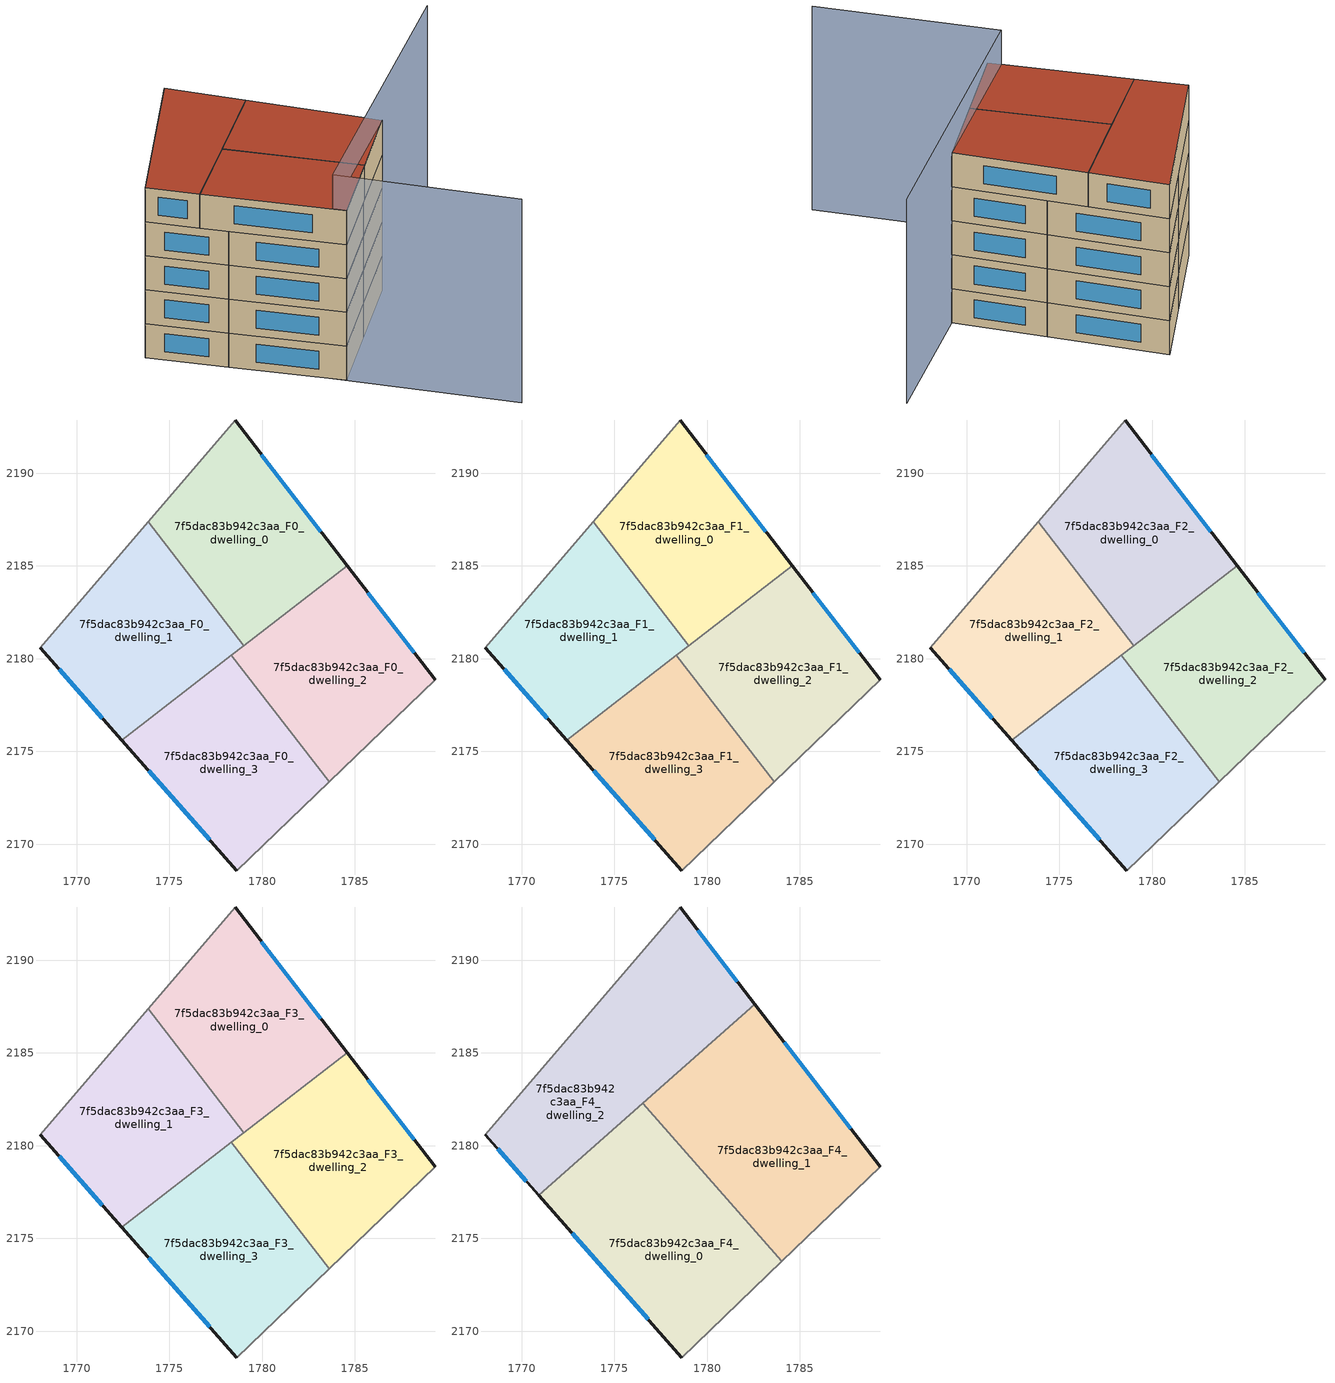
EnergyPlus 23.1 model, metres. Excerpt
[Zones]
7f5dac83b942c3aa_F0_dwelling_0
 floor ground (EU_floor_Construction): 1778.54,2192.84 1784.58,2185.01 1779.01,2180.71 1773.86,2187.38 z0
 wall outside (EU_wall_Construction): 1784.58,2185.01 1778.54,2192.84 z0:3
 wall to 7f5dac83b942c3aa_F0_dwelling_1 (EU_wall_Construction): 1773.86,2187.38 1779.01,2180.71 z0:3
 wall adiabatic (EU_wall_Construction): 1778.54,2192.84 1773.86,2187.38 z0:3
 wall to 7f5dac83b942c3aa_F0_dwelling_2 (EU_wall_Construction): 1779.01,2180.71 1784.58,2185.01 z0:3
 window (EU_Window_Construction): 1783.17,2186.85 1779.96,2191 z0.7:2.3
7f5dac83b942c3aa_F0_dwelling_1
 floor ground (EU_floor_Construction): 1773.86,2187.38 1779.01,2180.71 1772.42,2175.62 1768.03,2180.59 z0
 wall outside (EU_wall_Construction): 1768.03,2180.59 1772.42,2175.62 z0:3
 wall adiabatic (EU_wall_Construction): 1773.86,2187.38 1768.03,2180.59 z0:3
 wall to 7f5dac83b942c3aa_F0_dwelling_3 (EU_wall_Construction): 1772.42,2175.62 1778.34,2180.19 z0:3
 wall to 7f5dac83b942c3aa_F0_dwelling_2 (EU_wall_Construction): 1778.34,2180.19 1779.01,2180.7 z0:3
 window (EU_Window_Construction): 1769.06,2179.42 1771.39,2176.79 z0.7:2.3
7f5dac83b942c3aa_F0_dwelling_2
 floor ground (EU_floor_Construction): 1784.58,2185.01 1789.32,2178.87 1783.6,2173.37 1778.34,2180.19 z0
 wall outside (EU_wall_Construction): 1789.32,2178.87 1784.58,2185.01 z0:3
 wall adiabatic (EU_wall_Construction): 1783.6,2173.37 1789.32,2178.87 z0:3
 wall to 7f5dac83b942c3aa_F0_dwelling_3 (EU_wall_Construction): 1778.34,2180.19 1783.6,2173.37 z0:3
 window (EU_Window_Construction): 1788.21,2180.31 1785.7,2183.57 z0.7:2.3
7f5dac83b942c3aa_F0_dwelling_3
 floor ground (EU_floor_Construction): 1778.34,2180.19 1783.6,2173.37 1778.64,2168.58 1772.42,2175.62 z0
 wall outside (EU_wall_Construction): 1772.42,2175.62 1778.64,2168.58 z0:3
 wall adiabatic (EU_wall_Construction): 1778.64,2168.58 1783.6,2173.37 z0:3
 window (EU_Window_Construction): 1773.88,2173.97 1777.18,2170.24 z0.7:2.3
7f5dac83b942c3aa_F1_dwelling_0
 floor to 7f5dac83b942c3aa_F0_dwelling_0 (EU_floor_Construction): 1778.54,2192.84 1784.58,2185.01 1779.01,2180.71 1773.86,2187.38 z3
 wall outside (EU_wall_Construction): 1784.58,2185.01 1778.54,2192.84 z3:6
 wall to 7f5dac83b942c3aa_F1_dwelling_1 (EU_wall_Construction): 1773.86,2187.38 1779.01,2180.71 z3:6
 wall adiabatic (EU_wall_Construction): 1778.54,2192.84 1773.86,2187.38 z3:6
 wall to 7f5dac83b942c3aa_F1_dwelling_2 (EU_wall_Construction): 1779.01,2180.71 1784.58,2185.01 z3:6
 window (EU_Window_Construction): 1783.17,2186.85 1779.96,2191 z3.7:5.3
7f5dac83b942c3aa_F1_dwelling_1
 floor to 7f5dac83b942c3aa_F0_dwelling_1 (EU_floor_Construction): 1773.86,2187.38 1779.01,2180.71 1772.42,2175.62 1768.03,2180.59 z3
 wall outside (EU_wall_Construction): 1768.03,2180.59 1772.42,2175.62 z3:6
 wall adiabatic (EU_wall_Construction): 1773.86,2187.38 1768.03,2180.59 z3:6
 wall to 7f5dac83b942c3aa_F1_dwelling_3 (EU_wall_Construction): 1772.42,2175.62 1778.34,2180.19 z3:6
 wall to 7f5dac83b942c3aa_F1_dwelling_2 (EU_wall_Construction): 1778.34,2180.19 1779.01,2180.7 z3:6
 window (EU_Window_Construction): 1769.06,2179.42 1771.39,2176.79 z3.7:5.3
7f5dac83b942c3aa_F1_dwelling_2
 floor to 7f5dac83b942c3aa_F0_dwelling_2 (EU_floor_Construction): 1784.58,2185.01 1789.32,2178.87 1783.6,2173.37 1778.34,2180.19 z3
 wall outside (EU_wall_Construction): 1789.32,2178.87 1784.58,2185.01 z3:6
 wall adiabatic (EU_wall_Construction): 1783.6,2173.37 1789.32,2178.87 z3:6
 wall to 7f5dac83b942c3aa_F1_dwelling_3 (EU_wall_Construction): 1778.34,2180.19 1783.6,2173.37 z3:6
 window (EU_Window_Construction): 1788.21,2180.31 1785.7,2183.57 z3.7:5.3
7f5dac83b942c3aa_F1_dwelling_3
 floor to 7f5dac83b942c3aa_F0_dwelling_3 (EU_floor_Construction): 1778.34,2180.19 1783.6,2173.37 1778.64,2168.58 1772.42,2175.62 z3
 wall outside (EU_wall_Construction): 1772.42,2175.62 1778.64,2168.58 z3:6
 wall adiabatic (EU_wall_Construction): 1778.64,2168.58 1783.6,2173.37 z3:6
 window (EU_Window_Construction): 1773.88,2173.97 1777.18,2170.24 z3.7:5.3
7f5dac83b942c3aa_F2_dwelling_0
 floor to 7f5dac83b942c3aa_F1_dwelling_0 (EU_floor_Construction): 1778.54,2192.84 1784.58,2185.01 1779.01,2180.71 1773.86,2187.38 z6
 wall outside (EU_wall_Construction): 1784.58,2185.01 1778.54,2192.84 z6:9
 wall to 7f5dac83b942c3aa_F2_dwelling_1 (EU_wall_Construction): 1773.86,2187.38 1779.01,2180.71 z6:9
 wall adiabatic (EU_wall_Construction): 1778.54,2192.84 1773.86,2187.38 z6:9
 wall to 7f5dac83b942c3aa_F2_dwelling_2 (EU_wall_Construction): 1779.01,2180.71 1784.58,2185.01 z6:9
 window (EU_Window_Construction): 1783.17,2186.85 1779.96,2191 z6.7:8.3
7f5dac83b942c3aa_F2_dwelling_1
 floor to 7f5dac83b942c3aa_F1_dwelling_1 (EU_floor_Construction): 1773.86,2187.38 1779.01,2180.71 1772.42,2175.62 1768.03,2180.59 z6
 wall outside (EU_wall_Construction): 1768.03,2180.59 1772.42,2175.62 z6:9
 wall adiabatic (EU_wall_Construction): 1773.86,2187.38 1768.03,2180.59 z6:9
 wall to 7f5dac83b942c3aa_F2_dwelling_3 (EU_wall_Construction): 1772.42,2175.62 1778.34,2180.19 z6:9
 wall to 7f5dac83b942c3aa_F2_dwelling_2 (EU_wall_Construction): 1778.34,2180.19 1779.01,2180.7 z6:9
 window (EU_Window_Construction): 1769.06,2179.42 1771.39,2176.79 z6.7:8.3
7f5dac83b942c3aa_F2_dwelling_2
 floor to 7f5dac83b942c3aa_F1_dwelling_2 (EU_floor_Construction): 1784.58,2185.01 1789.32,2178.87 1783.6,2173.37 1778.34,2180.19 z6
 wall outside (EU_wall_Construction): 1789.32,2178.87 1784.58,2185.01 z6:9
 wall adiabatic (EU_wall_Construction): 1783.6,2173.37 1789.32,2178.87 z6:9
 wall to 7f5dac83b942c3aa_F2_dwelling_3 (EU_wall_Construction): 1778.34,2180.19 1783.6,2173.37 z6:9
 window (EU_Window_Construction): 1788.21,2180.31 1785.7,2183.57 z6.7:8.3
7f5dac83b942c3aa_F2_dwelling_3
 floor to 7f5dac83b942c3aa_F1_dwelling_3 (EU_floor_Construction): 1778.34,2180.19 1783.6,2173.37 1778.64,2168.58 1772.42,2175.62 z6
 wall outside (EU_wall_Construction): 1772.42,2175.62 1778.64,2168.58 z6:9
 wall adiabatic (EU_wall_Construction): 1778.64,2168.58 1783.6,2173.37 z6:9
 window (EU_Window_Construction): 1773.88,2173.97 1777.18,2170.24 z6.7:8.3
7f5dac83b942c3aa_F3_dwelling_0
 floor to 7f5dac83b942c3aa_F2_dwelling_0 (EU_floor_Construction): 1778.54,2192.84 1784.58,2185.01 1779.01,2180.71 1773.86,2187.38 z9
 wall outside (EU_wall_Construction): 1784.58,2185.01 1778.54,2192.84 z9:12
 wall to 7f5dac83b942c3aa_F3_dwelling_1 (EU_wall_Construction): 1773.86,2187.38 1779.01,2180.71 z9:12
 wall adiabatic (EU_wall_Construction): 1778.54,2192.84 1773.86,2187.38 z9:12
 wall to 7f5dac83b942c3aa_F3_dwelling_2 (EU_wall_Construction): 1779.01,2180.71 1784.58,2185.01 z9:12
 window (EU_Window_Construction): 1783.17,2186.85 1779.96,2191 z9.7:11.3
7f5dac83b942c3aa_F3_dwelling_1
 floor to 7f5dac83b942c3aa_F2_dwelling_1 (EU_floor_Construction): 1773.86,2187.38 1779.01,2180.71 1772.42,2175.62 1768.03,2180.59 z9
 wall outside (EU_wall_Construction): 1768.03,2180.59 1772.42,2175.62 z9:12
 wall adiabatic (EU_wall_Construction): 1773.86,2187.38 1768.03,2180.59 z9:12
 wall to 7f5dac83b942c3aa_F3_dwelling_3 (EU_wall_Construction): 1772.42,2175.62 1778.34,2180.19 z9:12
 wall to 7f5dac83b942c3aa_F3_dwelling_2 (EU_wall_Construction): 1778.34,2180.19 1779.01,2180.7 z9:12
 window (EU_Window_Construction): 1769.06,2179.42 1771.39,2176.79 z9.7:11.3
7f5dac83b942c3aa_F3_dwelling_2
 floor to 7f5dac83b942c3aa_F2_dwelling_2 (EU_floor_Construction): 1784.58,2185.01 1789.32,2178.87 1783.6,2173.37 1778.34,2180.19 z9
 wall outside (EU_wall_Construction): 1789.32,2178.87 1784.58,2185.01 z9:12
 wall adiabatic (EU_wall_Construction): 1783.6,2173.37 1789.32,2178.87 z9:12
 wall to 7f5dac83b942c3aa_F3_dwelling_3 (EU_wall_Construction): 1778.34,2180.19 1783.6,2173.37 z9:12
 window (EU_Window_Construction): 1788.21,2180.31 1785.7,2183.57 z9.7:11.3
7f5dac83b942c3aa_F3_dwelling_3
 floor to 7f5dac83b942c3aa_F2_dwelling_3 (EU_floor_Construction): 1778.34,2180.19 1783.6,2173.37 1778.64,2168.58 1772.42,2175.62 z9
 wall outside (EU_wall_Construction): 1772.42,2175.62 1778.64,2168.58 z9:12
 wall adiabatic (EU_wall_Construction): 1778.64,2168.58 1783.6,2173.37 z9:12
 window (EU_Window_Construction): 1773.88,2173.97 1777.18,2170.24 z9.7:11.3
 ceiling adiabatic (EU_roof_Construction): 1783.6,2173.37 1778.34,2180.19 1772.42,2175.62 1778.64,2168.58 z12
7f5dac83b942c3aa_F4_dwelling_0
 floor to 7f5dac83b942c3aa_F3_dwelling_2 (EU_floor_Construction): 1778.36,2180.2 1784.03,2173.78 1783.6,2173.37 1778.34,2180.19 z12
 floor to 7f5dac83b942c3aa_F3_dwelling_1 (EU_floor_Construction): 1776.52,2182.28 1778.36,2180.2 1772.42,2175.62 1770.92,2177.32 z12
 floor adiabatic (EU_floor_Construction): 1778.36,2180.2 1778.34,2180.19 1783.6,2173.37 1778.64,2168.58 1770.92,2177.32 1772.42,2175.62 z12
 wall outside (EU_wall_Construction): 1770.92,2177.32 1778.64,2168.58 z12:15
 wall adiabatic (EU_wall_Construction): 1778.64,2168.58 1784.03,2173.78 z12:15
 wall to 7f5dac83b942c3aa_F4_dwelling_1 (EU_wall_Construction): 1784.03,2173.78 1776.52,2182.28 z12:15
 wall to 7f5dac83b942c3aa_F4_dwelling_2 (EU_wall_Construction): 1776.52,2182.28 1770.92,2177.32 z12:15
 window (EU_Window_Construction): 1772.73,2175.27 1776.83,2170.64 z12.7:14.3
 roof outside (EU_roof_Construction): 1784.03,2173.78 1776.52,2182.28 1770.92,2177.32 1778.64,2168.58 z15
7f5dac83b942c3aa_F4_dwelling_1
 floor to 7f5dac83b942c3aa_F3_dwelling_1 (EU_floor_Construction): 1777.28,2182.95 1779.01,2180.71 1778.36,2180.2 1776.52,2182.28 z12
 floor to 7f5dac83b942c3aa_F3_dwelling_0 (EU_floor_Construction): 1782.57,2187.62 1784.58,2185.01 1779.01,2180.71 1777.28,2182.95 z12
 floor to 7f5dac83b942c3aa_F3_dwelling_2 (EU_floor_Construction): 1784.58,2185.01 1789.32,2178.87 1784.03,2173.78 1778.36,2180.2 z12
 wall outside (EU_wall_Construction): 1789.32,2178.87 1782.57,2187.62 z12:15
 wall adiabatic (EU_wall_Construction): 1784.03,2173.78 1789.32,2178.87 z12:15
 wall to 7f5dac83b942c3aa_F4_dwelling_2 (EU_wall_Construction): 1782.57,2187.62 1776.52,2182.28 z12:15
 window (EU_Window_Construction): 1787.73,2180.93 1784.15,2185.56 z12.7:14.3
 roof outside (EU_roof_Construction): 1789.32,2178.87 1782.57,2187.62 1776.52,2182.28 1784.03,2173.78 z15
7f5dac83b942c3aa_F4_dwelling_2
 floor to 7f5dac83b942c3aa_F3_dwelling_0 (EU_floor_Construction): 1778.54,2192.84 1782.57,2187.62 1777.28,2182.95 1773.86,2187.38 z12
 floor to 7f5dac83b942c3aa_F3_dwelling_1 (EU_floor_Construction): 1773.86,2187.38 1777.28,2182.95 1770.92,2177.32 1768.03,2180.59 z12
 wall outside (EU_wall_Construction): 1782.57,2187.62 1778.54,2192.84 / 1768.03,2180.59 1770.92,2177.32 z12:15
 wall adiabatic (EU_wall_Construction): 1778.54,2192.84 1768.03,2180.59 z12:15
 window (EU_Window_Construction): 1781.62,2188.84 1779.49,2191.61 / 1768.71,2179.82 1770.24,2178.09 z12.7:14.3
 roof outside (EU_roof_Construction): 1782.57,2187.62 1778.54,2192.84 1768.03,2180.59 1770.92,2177.32 z15
shading: 1787.62,2157.75 1777.93,2169.44 / 1777.93,2169.44 1799.65,2187.44 z0:18
[Building]
EU S2 Campaign: North Axis=0; Terrain=City; Solar Distribution=FullExterior
[Site:Location]
Budapest.Ferenc.Liszt.Intl.AP: Latitude=47.437; Longitude=19.256; Time Zone=1; Elevation=185
[SizingPeriod:WeatherFileDays]
AnnualSizingPeriod: Begin Month=1; Begin Day of Month=1; End Month=12; End Day of Month=31; Day of Week for Start Day=Monday; Use Weather File Daylight Saving Period=No; Use Weather File Rain and Snow Indicators=No
[MATERIAL]
EU_InternalMass_Material: Roughness=MediumRough; Thickness=0.1; Conductivity=1; Density=1800; Specific Heat=900; Thermal Absorptance=0.9; Solar Absorptance=0.7; Visible Absorptance=0.7
[MATERIAL:NOMASS] Roughness=MediumRough; Thermal Absorptance=0.9; Solar Absorptance=0.7; Visible Absorptance=0.7
Name | Thermal Resistance
EU_wall_NoMass | 0.832559
EU_roof_NoMass | 1.39638
EU_floor_NoMass | 0.872794
[WINDOWMATERIAL:SIMPLEGLAZINGSYSTEM]
EU_Window_SimpleGlazing: UFactor=2.79869; Solar Heat Gain Coefficient=0.75; Visible Transmittance=0.75
[CONSTRUCTION]
EU_wall_Construction: EU_wall_NoMass
EU_roof_Construction: EU_roof_NoMass
EU_floor_Construction: EU_floor_NoMass
EU_Window_Construction: EU_Window_SimpleGlazing
EU_InternalMass_Construction: EU_InternalMass_Material
[ZONE] Type=1; Multiplier=1; Ceiling Height=autocalculate; Floor Area=autocalculate; Part of Total Floor Area=Yes
Name | Volume
7f5dac83b942c3aa_F0_dwelling_0; 7f5dac83b942c3aa_F1_dwelling_0; 7f5dac83b942c3aa_F2_dwelling_0; 7f5dac83b942c3aa_F3_dwelling_0 | 193.568
7f5dac83b942c3aa_F4_dwelling_0 | 258.092
7f5dac83b942c3aa_F0_dwelling_1; 7f5dac83b942c3aa_F1_dwelling_1; 7f5dac83b942c3aa_F2_dwelling_1; 7f5dac83b942c3aa_F3_dwelling_1 | 193.562
7f5dac83b942c3aa_F4_dwelling_1 | 258.09
7f5dac83b942c3aa_F0_dwelling_2; 7f5dac83b942c3aa_F1_dwelling_2; 7f5dac83b942c3aa_F2_dwelling_2; 7f5dac83b942c3aa_F3_dwelling_2 | 193.571
7f5dac83b942c3aa_F4_dwelling_2 | 258.099
7f5dac83b942c3aa_F0_dwelling_3; 7f5dac83b942c3aa_F1_dwelling_3; 7f5dac83b942c3aa_F2_dwelling_3; 7f5dac83b942c3aa_F3_dwelling_3 | 193.567
[INTERNALMASS] Construction=EU_InternalMass_Construction
Name | Zone or ZoneList | Surface Area
7f5dac83b942c3aa_F0_dwelling_0_EU_InternalMass | 7f5dac83b942c3aa_F0_dwelling_0 | 64.5228
7f5dac83b942c3aa_F0_dwelling_1_EU_InternalMass | 7f5dac83b942c3aa_F0_dwelling_1 | 64.5207
7f5dac83b942c3aa_F0_dwelling_2_EU_InternalMass | 7f5dac83b942c3aa_F0_dwelling_2 | 64.5239
7f5dac83b942c3aa_F0_dwelling_3_EU_InternalMass | 7f5dac83b942c3aa_F0_dwelling_3 | 64.5224
7f5dac83b942c3aa_F1_dwelling_0_EU_InternalMass | 7f5dac83b942c3aa_F1_dwelling_0 | 64.5228
7f5dac83b942c3aa_F1_dwelling_1_EU_InternalMass | 7f5dac83b942c3aa_F1_dwelling_1 | 64.5207
7f5dac83b942c3aa_F1_dwelling_2_EU_InternalMass | 7f5dac83b942c3aa_F1_dwelling_2 | 64.5239
7f5dac83b942c3aa_F1_dwelling_3_EU_InternalMass | 7f5dac83b942c3aa_F1_dwelling_3 | 64.5224
7f5dac83b942c3aa_F2_dwelling_0_EU_InternalMass | 7f5dac83b942c3aa_F2_dwelling_0 | 64.5228
7f5dac83b942c3aa_F2_dwelling_1_EU_InternalMass | 7f5dac83b942c3aa_F2_dwelling_1 | 64.5207
7f5dac83b942c3aa_F2_dwelling_2_EU_InternalMass | 7f5dac83b942c3aa_F2_dwelling_2 | 64.5239
7f5dac83b942c3aa_F2_dwelling_3_EU_InternalMass | 7f5dac83b942c3aa_F2_dwelling_3 | 64.5224
7f5dac83b942c3aa_F3_dwelling_0_EU_InternalMass | 7f5dac83b942c3aa_F3_dwelling_0 | 64.5228
7f5dac83b942c3aa_F3_dwelling_1_EU_InternalMass | 7f5dac83b942c3aa_F3_dwelling_1 | 64.5207
7f5dac83b942c3aa_F3_dwelling_2_EU_InternalMass | 7f5dac83b942c3aa_F3_dwelling_2 | 64.5239
7f5dac83b942c3aa_F3_dwelling_3_EU_InternalMass | 7f5dac83b942c3aa_F3_dwelling_3 | 64.5224
7f5dac83b942c3aa_F4_dwelling_0_EU_InternalMass | 7f5dac83b942c3aa_F4_dwelling_0 | 86.0307
7f5dac83b942c3aa_F4_dwelling_1_EU_InternalMass | 7f5dac83b942c3aa_F4_dwelling_1 | 86.0285
7f5dac83b942c3aa_F4_dwelling_2_EU_InternalMass | 7f5dac83b942c3aa_F4_dwelling_2 | 86.0387
[OTHEREQUIPMENT] Fuel Type=Electricity; Design Level Calculation Method=Watts/Area; Power per Zone Floor Area=1; Fraction Latent=0; Fraction Radiant=0; Fraction Lost=0; Carbon Dioxide Generation Rate=0; EndUse Subcategory=EU_Step8_InternalGains
Name | Zone or ZoneList or Space or SpaceList | Schedule
EU_Step8_InternalGain_7f5dac83b942c3aa_F0_dwelling_0_f000 | 7f5dac83b942c3aa_F0_dwelling_0 | EU_Step8_GainSchedule_7f5dac83b942c3aa_F0_dwelling_0_f000
EU_Step8_InternalGain_7f5dac83b942c3aa_F0_dwelling_1_f000 | 7f5dac83b942c3aa_F0_dwelling_1 | EU_Step8_GainSchedule_7f5dac83b942c3aa_F0_dwelling_1_f000
EU_Step8_InternalGain_7f5dac83b942c3aa_F0_dwelling_2_f000 | 7f5dac83b942c3aa_F0_dwelling_2 | EU_Step8_GainSchedule_7f5dac83b942c3aa_F0_dwelling_2_f000
EU_Step8_InternalGain_7f5dac83b942c3aa_F0_dwelling_3_f000 | 7f5dac83b942c3aa_F0_dwelling_3 | EU_Step8_GainSchedule_7f5dac83b942c3aa_F0_dwelling_3_f000
EU_Step8_InternalGain_7f5dac83b942c3aa_F1_dwelling_0_f000 | 7f5dac83b942c3aa_F1_dwelling_0 | EU_Step8_GainSchedule_7f5dac83b942c3aa_F1_dwelling_0_f000
EU_Step8_InternalGain_7f5dac83b942c3aa_F1_dwelling_1_f000 | 7f5dac83b942c3aa_F1_dwelling_1 | EU_Step8_GainSchedule_7f5dac83b942c3aa_F1_dwelling_1_f000
EU_Step8_InternalGain_7f5dac83b942c3aa_F1_dwelling_2_f000 | 7f5dac83b942c3aa_F1_dwelling_2 | EU_Step8_GainSchedule_7f5dac83b942c3aa_F1_dwelling_2_f000
EU_Step8_InternalGain_7f5dac83b942c3aa_F1_dwelling_3_f000 | 7f5dac83b942c3aa_F1_dwelling_3 | EU_Step8_GainSchedule_7f5dac83b942c3aa_F1_dwelling_3_f000
EU_Step8_InternalGain_7f5dac83b942c3aa_F2_dwelling_0_f000 | 7f5dac83b942c3aa_F2_dwelling_0 | EU_Step8_GainSchedule_7f5dac83b942c3aa_F2_dwelling_0_f000
EU_Step8_InternalGain_7f5dac83b942c3aa_F2_dwelling_1_f000 | 7f5dac83b942c3aa_F2_dwelling_1 | EU_Step8_GainSchedule_7f5dac83b942c3aa_F2_dwelling_1_f000
EU_Step8_InternalGain_7f5dac83b942c3aa_F2_dwelling_2_f000 | 7f5dac83b942c3aa_F2_dwelling_2 | EU_Step8_GainSchedule_7f5dac83b942c3aa_F2_dwelling_2_f000
EU_Step8_InternalGain_7f5dac83b942c3aa_F2_dwelling_3_f000 | 7f5dac83b942c3aa_F2_dwelling_3 | EU_Step8_GainSchedule_7f5dac83b942c3aa_F2_dwelling_3_f000
EU_Step8_InternalGain_7f5dac83b942c3aa_F3_dwelling_0_f000 | 7f5dac83b942c3aa_F3_dwelling_0 | EU_Step8_GainSchedule_7f5dac83b942c3aa_F3_dwelling_0_f000
EU_Step8_InternalGain_7f5dac83b942c3aa_F3_dwelling_1_f000 | 7f5dac83b942c3aa_F3_dwelling_1 | EU_Step8_GainSchedule_7f5dac83b942c3aa_F3_dwelling_1_f000
EU_Step8_InternalGain_7f5dac83b942c3aa_F3_dwelling_2_f000 | 7f5dac83b942c3aa_F3_dwelling_2 | EU_Step8_GainSchedule_7f5dac83b942c3aa_F3_dwelling_2_f000
EU_Step8_InternalGain_7f5dac83b942c3aa_F3_dwelling_3_f000 | 7f5dac83b942c3aa_F3_dwelling_3 | EU_Step8_GainSchedule_7f5dac83b942c3aa_F3_dwelling_3_f000
EU_Step8_InternalGain_7f5dac83b942c3aa_F4_dwelling_0_f000 | 7f5dac83b942c3aa_F4_dwelling_0 | EU_Step8_GainSchedule_7f5dac83b942c3aa_F4_dwelling_0_f000
EU_Step8_InternalGain_7f5dac83b942c3aa_F4_dwelling_1_f000 | 7f5dac83b942c3aa_F4_dwelling_1 | EU_Step8_GainSchedule_7f5dac83b942c3aa_F4_dwelling_1_f000
EU_Step8_InternalGain_7f5dac83b942c3aa_F4_dwelling_2_f000 | 7f5dac83b942c3aa_F4_dwelling_2 | EU_Step8_GainSchedule_7f5dac83b942c3aa_F4_dwelling_2_f000
[ZONEVENTILATION:DESIGNFLOWRATE] Schedule=EU_AlwaysOn; Design Flow Rate Calculation Method=AirChanges/Hour; Air Changes per Hour=0.475469; Ventilation Type=Natural; Fan Pressure Rise=0; Fan Total Efficiency=1; Constant Term Coefficient=1; Temperature Term Coefficient=0; Velocity Term Coefficient=0; Velocity Squared Term Coefficient=0; Minimum Indoor Temperature=-100; Maximum Indoor Temperature=100; Delta Temperature=-100; Minimum Outdoor Temperature=-100; Maximum Outdoor Temperature=100; Maximum Wind Speed=40
Name | Zone or ZoneList or Space or SpaceList
EU_ConstantAir_7f5dac83b942c3aa_F0_dwelling_0 | 7f5dac83b942c3aa_F0_dwelling_0
EU_ConstantAir_7f5dac83b942c3aa_F0_dwelling_1 | 7f5dac83b942c3aa_F0_dwelling_1
EU_ConstantAir_7f5dac83b942c3aa_F0_dwelling_2 | 7f5dac83b942c3aa_F0_dwelling_2
EU_ConstantAir_7f5dac83b942c3aa_F0_dwelling_3 | 7f5dac83b942c3aa_F0_dwelling_3
EU_ConstantAir_7f5dac83b942c3aa_F1_dwelling_0 | 7f5dac83b942c3aa_F1_dwelling_0
EU_ConstantAir_7f5dac83b942c3aa_F1_dwelling_1 | 7f5dac83b942c3aa_F1_dwelling_1
EU_ConstantAir_7f5dac83b942c3aa_F1_dwelling_2 | 7f5dac83b942c3aa_F1_dwelling_2
EU_ConstantAir_7f5dac83b942c3aa_F1_dwelling_3 | 7f5dac83b942c3aa_F1_dwelling_3
EU_ConstantAir_7f5dac83b942c3aa_F2_dwelling_0 | 7f5dac83b942c3aa_F2_dwelling_0
EU_ConstantAir_7f5dac83b942c3aa_F2_dwelling_1 | 7f5dac83b942c3aa_F2_dwelling_1
EU_ConstantAir_7f5dac83b942c3aa_F2_dwelling_2 | 7f5dac83b942c3aa_F2_dwelling_2
EU_ConstantAir_7f5dac83b942c3aa_F2_dwelling_3 | 7f5dac83b942c3aa_F2_dwelling_3
EU_ConstantAir_7f5dac83b942c3aa_F3_dwelling_0 | 7f5dac83b942c3aa_F3_dwelling_0
EU_ConstantAir_7f5dac83b942c3aa_F3_dwelling_1 | 7f5dac83b942c3aa_F3_dwelling_1
EU_ConstantAir_7f5dac83b942c3aa_F3_dwelling_2 | 7f5dac83b942c3aa_F3_dwelling_2
EU_ConstantAir_7f5dac83b942c3aa_F3_dwelling_3 | 7f5dac83b942c3aa_F3_dwelling_3
EU_ConstantAir_7f5dac83b942c3aa_F4_dwelling_0 | 7f5dac83b942c3aa_F4_dwelling_0
EU_ConstantAir_7f5dac83b942c3aa_F4_dwelling_1 | 7f5dac83b942c3aa_F4_dwelling_1
EU_ConstantAir_7f5dac83b942c3aa_F4_dwelling_2 | 7f5dac83b942c3aa_F4_dwelling_2
[HVACTEMPLATE:THERMOSTAT] Constant Heating Setpoint=20; Constant Cooling Setpoint=50
EU_HeatOnly_7f5dac83b942c3aa_F0_dwelling_0; EU_HeatOnly_7f5dac83b942c3aa_F0_dwelling_1; EU_HeatOnly_7f5dac83b942c3aa_F0_dwelling_2; EU_HeatOnly_7f5dac83b942c3aa_F0_dwelling_3; EU_HeatOnly_7f5dac83b942c3aa_F1_dwelling_0; EU_HeatOnly_7f5dac83b942c3aa_F1_dwelling_1; EU_HeatOnly_7f5dac83b942c3aa_F1_dwelling_2; EU_HeatOnly_7f5dac83b942c3aa_F1_dwelling_3; EU_HeatOnly_7f5dac83b942c3aa_F2_dwelling_0; EU_HeatOnly_7f5dac83b942c3aa_F2_dwelling_1; EU_HeatOnly_7f5dac83b942c3aa_F2_dwelling_2; EU_HeatOnly_7f5dac83b942c3aa_F2_dwelling_3; EU_HeatOnly_7f5dac83b942c3aa_F3_dwelling_0; EU_HeatOnly_7f5dac83b942c3aa_F3_dwelling_1; EU_HeatOnly_7f5dac83b942c3aa_F3_dwelling_2; EU_HeatOnly_7f5dac83b942c3aa_F3_dwelling_3; EU_HeatOnly_7f5dac83b942c3aa_F4_dwelling_0; EU_HeatOnly_7f5dac83b942c3aa_F4_dwelling_1; EU_HeatOnly_7f5dac83b942c3aa_F4_dwelling_2
[HVACTEMPLATE:ZONE:IDEALLOADSAIRSYSTEM] System Availability Schedule=EU_AlwaysOn; Maximum Heating Supply Air Temperature=50; Minimum Cooling Supply Air Temperature=13; Maximum Heating Supply Air Humidity Ratio=0.0156; Minimum Cooling Supply Air Humidity Ratio=0.0077; Heating Limit=NoLimit; Cooling Limit=NoLimit; Heating Availability Schedule=EU_AlwaysOn; Cooling Availability Schedule=EU_CoolingOff; Dehumidification Control Type=ConstantSensibleHeatRatio; Cooling Sensible Heat Ratio=0.7; Dehumidification Setpoint=60; Humidification Control Type=None; Humidification Setpoint=30; Outdoor Air Method=None; Outdoor Air Flow Rate per Person=0.00944; Outdoor Air Flow Rate per Zone Floor Area=0; Outdoor Air Flow Rate per Zone=0; Demand Controlled Ventilation Type=None; Outdoor Air Economizer Type=NoEconomizer; Heat Recovery Type=None; Sensible Heat Recovery Effectiveness=0.7; Latent Heat Recovery Effectiveness=0.65
Name | Template Thermostat
7f5dac83b942c3aa_F0_dwelling_0 | EU_HeatOnly_7f5dac83b942c3aa_F0_dwelling_0
7f5dac83b942c3aa_F0_dwelling_1 | EU_HeatOnly_7f5dac83b942c3aa_F0_dwelling_1
7f5dac83b942c3aa_F0_dwelling_2 | EU_HeatOnly_7f5dac83b942c3aa_F0_dwelling_2
7f5dac83b942c3aa_F0_dwelling_3 | EU_HeatOnly_7f5dac83b942c3aa_F0_dwelling_3
7f5dac83b942c3aa_F1_dwelling_0 | EU_HeatOnly_7f5dac83b942c3aa_F1_dwelling_0
7f5dac83b942c3aa_F1_dwelling_1 | EU_HeatOnly_7f5dac83b942c3aa_F1_dwelling_1
7f5dac83b942c3aa_F1_dwelling_2 | EU_HeatOnly_7f5dac83b942c3aa_F1_dwelling_2
7f5dac83b942c3aa_F1_dwelling_3 | EU_HeatOnly_7f5dac83b942c3aa_F1_dwelling_3
7f5dac83b942c3aa_F2_dwelling_0 | EU_HeatOnly_7f5dac83b942c3aa_F2_dwelling_0
7f5dac83b942c3aa_F2_dwelling_1 | EU_HeatOnly_7f5dac83b942c3aa_F2_dwelling_1
7f5dac83b942c3aa_F2_dwelling_2 | EU_HeatOnly_7f5dac83b942c3aa_F2_dwelling_2
7f5dac83b942c3aa_F2_dwelling_3 | EU_HeatOnly_7f5dac83b942c3aa_F2_dwelling_3
7f5dac83b942c3aa_F3_dwelling_0 | EU_HeatOnly_7f5dac83b942c3aa_F3_dwelling_0
7f5dac83b942c3aa_F3_dwelling_1 | EU_HeatOnly_7f5dac83b942c3aa_F3_dwelling_1
7f5dac83b942c3aa_F3_dwelling_2 | EU_HeatOnly_7f5dac83b942c3aa_F3_dwelling_2
7f5dac83b942c3aa_F3_dwelling_3 | EU_HeatOnly_7f5dac83b942c3aa_F3_dwelling_3
7f5dac83b942c3aa_F4_dwelling_0 | EU_HeatOnly_7f5dac83b942c3aa_F4_dwelling_0
7f5dac83b942c3aa_F4_dwelling_1 | EU_HeatOnly_7f5dac83b942c3aa_F4_dwelling_1
7f5dac83b942c3aa_F4_dwelling_2 | EU_HeatOnly_7f5dac83b942c3aa_F4_dwelling_2
[SIZING:ZONE] Zone Cooling Design Supply Air Temperature Input Method=SupplyAirTemperature; Zone Cooling Design Supply Air Temperature=13; Zone Heating Design Supply Air Temperature Input Method=SupplyAirTemperature; Zone Heating Design Supply Air Temperature=50; Zone Cooling Design Supply Air Humidity Ratio=0.008; Zone Heating Design Supply Air Humidity Ratio=0.008; Cooling Design Air Flow Method=DesignDay; Cooling Design Air Flow Rate=0; Cooling Minimum Air Flow per Zone Floor Area=0.000762; Cooling Minimum Air Flow=0; Cooling Minimum Air Flow Fraction=0.2; Heating Design Air Flow Method=DesignDay; Heating Design Air Flow Rate=0; Heating Maximum Air Flow per Zone Floor Area=0.002032; Heating Maximum Air Flow=0.141576; Heating Maximum Air Flow Fraction=0.3; Account for Dedicated Outdoor Air System=No; Dedicated Outdoor Air System Control Strategy=NeutralSupplyAir; Dedicated Outdoor Air Low Setpoint Temperature for Design=autosize; Dedicated Outdoor Air High Setpoint Temperature for Design=autosize; Zone Load Sizing Method=Sensible Load Only No Latent Load; Zone Latent Cooling Design Supply Air Humidity Ratio Input Method=HumidityRatioDifference; Zone Cooling Design Supply Air Humidity Ratio Difference=0.005; Zone Latent Heating Design Supply Air Humidity Ratio Input Method=HumidityRatioDifference; Zone Humidification Design Supply Air Humidity Ratio Difference=0.005
7f5dac83b942c3aa_F0_dwelling_0; 7f5dac83b942c3aa_F0_dwelling_1; 7f5dac83b942c3aa_F0_dwelling_2; 7f5dac83b942c3aa_F0_dwelling_3; 7f5dac83b942c3aa_F1_dwelling_0; 7f5dac83b942c3aa_F1_dwelling_1; 7f5dac83b942c3aa_F1_dwelling_2; 7f5dac83b942c3aa_F1_dwelling_3; 7f5dac83b942c3aa_F2_dwelling_0; 7f5dac83b942c3aa_F2_dwelling_1; 7f5dac83b942c3aa_F2_dwelling_2; 7f5dac83b942c3aa_F2_dwelling_3; 7f5dac83b942c3aa_F3_dwelling_0; 7f5dac83b942c3aa_F3_dwelling_1; 7f5dac83b942c3aa_F3_dwelling_2; 7f5dac83b942c3aa_F3_dwelling_3; 7f5dac83b942c3aa_F4_dwelling_0; 7f5dac83b942c3aa_F4_dwelling_1; 7f5dac83b942c3aa_F4_dwelling_2
[SCHEDULE:CONSTANT]
Name | Hourly Value
EU_AlwaysOn | 1
EU_CoolingOff | 0
[SCHEDULE:FILE] Column Number=1; Rows to Skip at Top=0; Number of Hours of Data=8760; Column Separator=Comma; Interpolate to Timestep=No; Minutes per Item=60; Adjust Schedule for Daylight Savings=Yes
Name | File
EU_Step8_GainSchedule_7f5dac83b942c3aa_F0_dwelling_0_f000 | ../../schedules/7f5dac83b942c3aa/7f5dac83b942c3aa_F0_dwelling_0_f000_gain.csv
EU_Step8_GainSchedule_7f5dac83b942c3aa_F0_dwelling_1_f000 | ../../schedules/7f5dac83b942c3aa/7f5dac83b942c3aa_F0_dwelling_1_f000_gain.csv
EU_Step8_GainSchedule_7f5dac83b942c3aa_F0_dwelling_2_f000 | ../../schedules/7f5dac83b942c3aa/7f5dac83b942c3aa_F0_dwelling_2_f000_gain.csv
EU_Step8_GainSchedule_7f5dac83b942c3aa_F0_dwelling_3_f000 | ../../schedules/7f5dac83b942c3aa/7f5dac83b942c3aa_F0_dwelling_3_f000_gain.csv
EU_Step8_GainSchedule_7f5dac83b942c3aa_F1_dwelling_0_f000 | ../../schedules/7f5dac83b942c3aa/7f5dac83b942c3aa_F1_dwelling_0_f000_gain.csv
EU_Step8_GainSchedule_7f5dac83b942c3aa_F1_dwelling_1_f000 | ../../schedules/7f5dac83b942c3aa/7f5dac83b942c3aa_F1_dwelling_1_f000_gain.csv
EU_Step8_GainSchedule_7f5dac83b942c3aa_F1_dwelling_2_f000 | ../../schedules/7f5dac83b942c3aa/7f5dac83b942c3aa_F1_dwelling_2_f000_gain.csv
EU_Step8_GainSchedule_7f5dac83b942c3aa_F1_dwelling_3_f000 | ../../schedules/7f5dac83b942c3aa/7f5dac83b942c3aa_F1_dwelling_3_f000_gain.csv
EU_Step8_GainSchedule_7f5dac83b942c3aa_F2_dwelling_0_f000 | ../../schedules/7f5dac83b942c3aa/7f5dac83b942c3aa_F2_dwelling_0_f000_gain.csv
EU_Step8_GainSchedule_7f5dac83b942c3aa_F2_dwelling_1_f000 | ../../schedules/7f5dac83b942c3aa/7f5dac83b942c3aa_F2_dwelling_1_f000_gain.csv
EU_Step8_GainSchedule_7f5dac83b942c3aa_F2_dwelling_2_f000 | ../../schedules/7f5dac83b942c3aa/7f5dac83b942c3aa_F2_dwelling_2_f000_gain.csv
EU_Step8_GainSchedule_7f5dac83b942c3aa_F2_dwelling_3_f000 | ../../schedules/7f5dac83b942c3aa/7f5dac83b942c3aa_F2_dwelling_3_f000_gain.csv
EU_Step8_GainSchedule_7f5dac83b942c3aa_F3_dwelling_0_f000 | ../../schedules/7f5dac83b942c3aa/7f5dac83b942c3aa_F3_dwelling_0_f000_gain.csv
EU_Step8_GainSchedule_7f5dac83b942c3aa_F3_dwelling_1_f000 | ../../schedules/7f5dac83b942c3aa/7f5dac83b942c3aa_F3_dwelling_1_f000_gain.csv
EU_Step8_GainSchedule_7f5dac83b942c3aa_F3_dwelling_2_f000 | ../../schedules/7f5dac83b942c3aa/7f5dac83b942c3aa_F3_dwelling_2_f000_gain.csv
EU_Step8_GainSchedule_7f5dac83b942c3aa_F3_dwelling_3_f000 | ../../schedules/7f5dac83b942c3aa/7f5dac83b942c3aa_F3_dwelling_3_f000_gain.csv
EU_Step8_GainSchedule_7f5dac83b942c3aa_F4_dwelling_0_f000 | ../../schedules/7f5dac83b942c3aa/7f5dac83b942c3aa_F4_dwelling_0_f000_gain.csv
EU_Step8_GainSchedule_7f5dac83b942c3aa_F4_dwelling_1_f000 | ../../schedules/7f5dac83b942c3aa/7f5dac83b942c3aa_F4_dwelling_1_f000_gain.csv
EU_Step8_GainSchedule_7f5dac83b942c3aa_F4_dwelling_2_f000 | ../../schedules/7f5dac83b942c3aa/7f5dac83b942c3aa_F4_dwelling_2_f000_gain.csv
